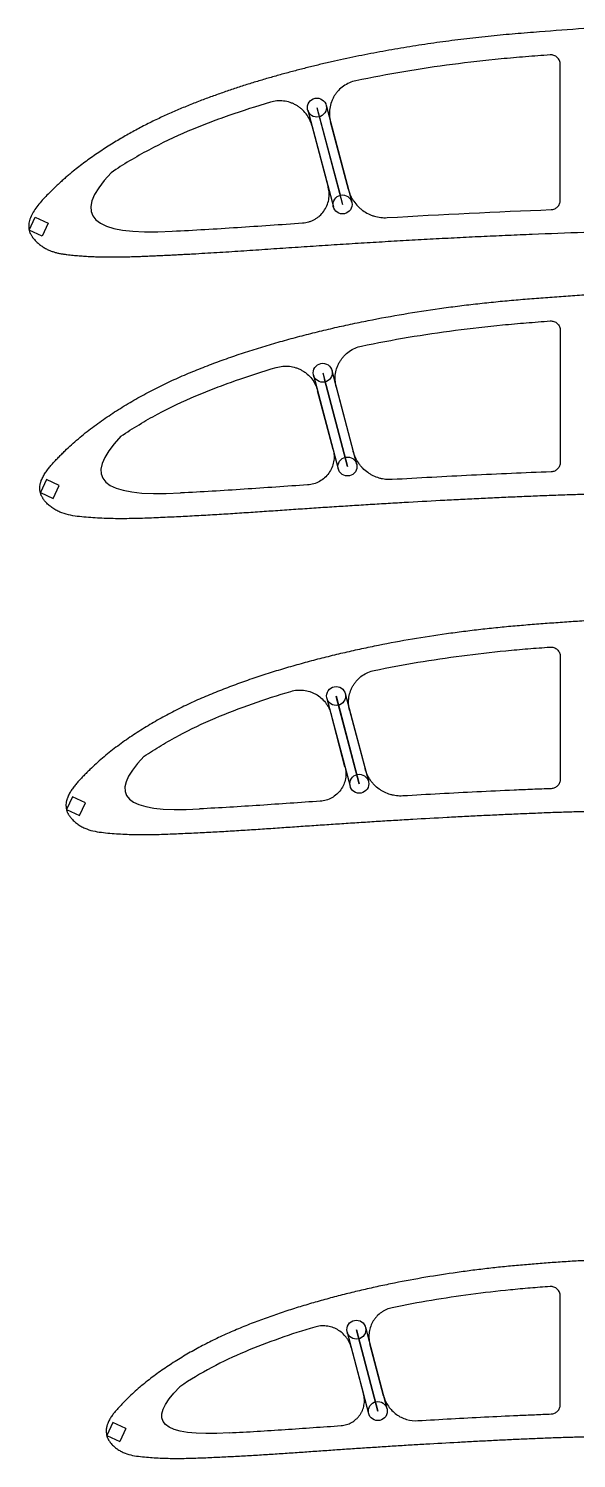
# Model space of a CAD drawing. Header units: millimetres. Extents: x -11497 to 404, y -3854 to 414.
# Drawn here: x -8719.3 to -8603.7, y -2646.9 to -2345.2 of the extents above; entities that cross this region are included whole.
import ezdxf

# ---------------------------------------------------------------- set-up
doc = ezdxf.new("R2010")
doc.units = ezdxf.units.MM
doc.linetypes.add('CENTER2', pattern=[28.575, 19.05, -3.175, 3.175, -3.175])
doc.layers.add('11', color=80, linetype='Continuous')
doc.layers.add('7', color=1, linetype='Continuous')

# ---------------------------------------------------------------- blocks, each defined once
blk = doc.blocks.new('*U49')
at = {"layer": '7', "color": 0, "linetype": 'CENTER2', "transparency": 16777216}
blk.add_line((-2.7, 10.21), (2.7, -10.21), dxfattribs=at)
blk = doc.blocks.new('*U51')
at = {"layer": '7', "color": 0, "linetype": 'CENTER2', "transparency": 16777216}
blk.add_line((2.61, -9.89), (-2.61, 9.89), dxfattribs=at)
blk = doc.blocks.new('*U53')
at = {"layer": '7', "color": 0, "linetype": 'CENTER2', "transparency": 16777216}
blk.add_line((2.45, -9.26), (-2.45, 9.26), dxfattribs=at)
blk = doc.blocks.new('*U55')
at = {"layer": '7', "color": 0, "linetype": 'CENTER2', "transparency": 16777216}
blk.add_line((2.26, -8.58), (-2.26, 8.58), dxfattribs=at)

msp = doc.modelspace()

# ---------------------------------------------------------------- linework, layer by layer
at = {"color": 7, "linetype": 'Continuous', "lineweight": 25}
for p, q in [((-8607.1145, -2381.395), (-8607.1145, -2352.7293)), ((-8651.8238, -2379.1346), (-8655.6006, -2364.8422)), ((-8659.5258, -2365.6449), (-8656.0823, -2378.6761)), ((-8701.8917, -2375.5879), (-8701.8913, -2375.5883)), ((-8719.1512, -2387.6961), (-8717.8834, -2384.9771)), ((-8717.8834, -2384.9771), (-8715.1645, -2386.245)), ((-8715.1645, -2386.245), (-8716.4323, -2388.9639)), ((-8716.4323, -2388.9639), (-8719.1512, -2387.6961)), ((-8607.1145, -2408.879), (-8607.1145, -2436.7178)), ((-8655.0377, -2433.9798), (-8658.3085, -2421.5997)), ((-8654.3831, -2420.798), (-8650.7809, -2434.4323)), ((-8699.8124, -2431.2032), (-8699.8121, -2431.2035)), ((-8715.5398, -2440.3324), (-8716.8077, -2443.0513)), ((-8712.8209, -2441.6003), (-8715.5398, -2440.3324)), ((-8716.8077, -2443.0513), (-8714.0888, -2444.3192)), ((-8714.0888, -2444.3192), (-8712.8209, -2441.6003)), ((-8687.2624, -2443.1767), (-8687.2629, -2443.1767)), ((-8607.1145, -2477.6853), (-8607.1145, -2503.5777)), ((-8651.556, -2489.0012), (-8648.2914, -2501.3644)), ((-8652.5401, -2500.9413), (-8655.4811, -2489.8042)), ((-8694.9181, -2498.7521), (-8694.9178, -2498.7524)), ((-8710.0234, -2507.2694), (-8711.2912, -2509.9883)), ((-8707.3044, -2508.5372), (-8710.0234, -2507.2694)), ((-8711.2912, -2509.9883), (-8708.5723, -2511.2561)), ((-8708.5723, -2511.2561), (-8707.3044, -2508.5372)), ((-8683.2166, -2509.8462), (-8683.2184, -2509.8463)), ((-8607.1145, -2635.5334), (-8607.1145, -2612.6367)), ((-8651.2085, -2623.534), (-8648.6179, -2633.3532)), ((-8644.3895, -2633.7008), (-8647.2858, -2622.7224)), ((-8687.3865, -2631.7696), (-8687.3867, -2631.7694)), ((-8701.5345, -2639.3449), (-8702.8024, -2642.0639)), ((-8698.8156, -2640.6128), (-8701.5345, -2639.3449)), ((-8702.8024, -2642.0639), (-8700.0834, -2643.3317)), ((-8698.8156, -2640.6128), (-8700.0834, -2643.3317)), ((-8676.9947, -2641.5106), (-8676.9915, -2641.5104))]:
    msp.add_line(p, q, dxfattribs=at)
for points, knots in [([(-8602.1145, -2345.1847), (-8605.2473, -2345.4039), (-8610.0806, -2345.7887), (-8616.6194, -2346.2775), (-8621.7209, -2346.7615), (-8626.8139, -2347.3188), (-8631.8959, -2347.9641), (-8636.9656, -2348.696), (-8642.0213, -2349.5191), (-8646.2386, -2350.2908), (-8649.6254, -2350.9587), (-8652.1865, -2351.4941), (-8654.7419, -2352.0529), (-8657.2908, -2352.6404), (-8659.8336, -2353.2543), (-8662.3704, -2353.8957), (-8664.9228, -2354.5715), (-8667.4903, -2355.2811), (-8670.0709, -2356.0291), (-8672.6415, -2356.8094), (-8675.2003, -2357.6277), (-8677.748, -2358.4811), (-8680.2827, -2359.3752), (-8682.3982, -2360.1627), (-8684.1023, -2360.82), (-8685.3985, -2361.3361), (-8686.6901, -2361.8634), (-8687.9746, -2362.4062), (-8689.2529, -2362.9609), (-8690.5232, -2363.5319), (-8691.8057, -2364.1288), (-8693.1011, -2364.7505), (-8694.4063, -2365.4029), (-8695.7042, -2366.0713), (-8696.9916, -2366.762), (-8698.2721, -2367.4719), (-8699.5444, -2368.2038), (-8700.8444, -2368.9774), (-8702.1694, -2369.7944), (-8703.5149, -2370.657), (-8704.8432, -2371.5414), (-8706.1484, -2372.4478), (-8707.4272, -2373.3715), (-8708.6728, -2374.3142), (-8709.7306, -2375.1501), (-8710.6088, -2375.8758), (-8711.3252, -2376.4827), (-8712.0339, -2377.1081), (-8712.7447, -2377.7511), (-8713.4602, -2378.4215), (-8714.1864, -2379.1225), (-8715.0087, -2379.9404), (-8715.9247, -2380.8749), (-8716.8877, -2381.9418), (-8717.7714, -2383.049), (-8718.5122, -2384.1885), (-8719.0519, -2385.3494), (-8719.3323, -2386.535), (-8719.249, -2387.5712), (-8719.0344, -2388.2402), (-8718.7765, -2388.6764), (-8718.5383, -2389.1515), (-8718.063, -2389.7338), (-8717.479, -2390.3348), (-8716.8172, -2390.8783), (-8716.1081, -2391.3619), (-8715.3935, -2391.7587), (-8714.6897, -2392.0711), (-8714.0081, -2392.3132), (-8713.3205, -2392.5045), (-8712.6286, -2392.6554), (-8711.9325, -2392.7721), (-8711.2336, -2392.8668), (-8710.3491, -2392.9657), (-8709.2788, -2393.0682), (-8708.0219, -2393.1689), (-8706.7613, -2393.2467), (-8705.4984, -2393.3042), (-8704.234, -2393.3463), (-8702.9685, -2393.3686), (-8701.7022, -2393.3779), (-8700.4358, -2393.3691), (-8699.1698, -2393.3496), (-8697.9049, -2393.3185), (-8696.6406, -2393.2786), (-8695.3764, -2393.2314), (-8694.1123, -2393.1798), (-8692.8475, -2393.1235), (-8691.5823, -2393.0657), (-8690.3162, -2393.0078), (-8689.0505, -2392.9454), (-8687.7846, -2392.883), (-8686.519, -2392.8188), (-8685.2531, -2392.7507), (-8683.564, -2392.658), (-8681.4523, -2392.5364), (-8678.9184, -2392.3802), (-8676.3854, -2392.2196), (-8673.8527, -2392.0512), (-8671.3205, -2391.8811), (-8668.7878, -2391.7087), (-8666.2549, -2391.5345), (-8663.7215, -2391.3641), (-8661.1884, -2391.1929), (-8658.6554, -2391.0266), (-8656.1227, -2390.8595), (-8653.5897, -2390.6964), (-8651.0561, -2390.5362), (-8647.6794, -2390.3268), (-8643.4596, -2390.0726), (-8638.3969, -2389.7818), (-8633.3343, -2389.5067), (-8628.2714, -2389.2442), (-8623.2072, -2388.9994), (-8618.1414, -2388.7681), (-8611.1109, -2388.4732), (-8605.7683, -2388.2722), (-8602.1145, -2388.1532)], [0, 0, 0, 0, 0.037810127, 0.058378142, 0.078944165, 0.099502757, 0.120062306, 0.140618196, 0.161171844, 0.181730392, 0.192232993, 0.202733734, 0.213231801, 0.223726436, 0.234226583, 0.244725708, 0.255230035, 0.266014973, 0.276796177, 0.287577874, 0.298358395, 0.309139928, 0.31992681, 0.330717371, 0.336315928, 0.341916893, 0.34751551, 0.353112043, 0.35870546, 0.364292741, 0.369880161, 0.375736121, 0.381592742, 0.387447349, 0.393312559, 0.399182199, 0.405074118, 0.410984135, 0.41739554, 0.423814744, 0.430225953, 0.436607106, 0.442946104, 0.449218507, 0.455412895, 0.459176702, 0.462934888, 0.466716263, 0.470556156, 0.474475231, 0.47851987, 0.482707985, 0.488439354, 0.49427259, 0.500005689, 0.505479778, 0.510596009, 0.515360546, 0.519964911, 0.522941483, 0.523713317, 0.526061566, 0.529321954, 0.532702959, 0.536149006, 0.539609724, 0.543025292, 0.545975002, 0.548870241, 0.551727175, 0.554561889, 0.557391908, 0.560223219, 0.563052882, 0.568106577, 0.573167981, 0.578234398, 0.583311455, 0.588388324, 0.593465992, 0.598549122, 0.603634584, 0.60871431, 0.613792524, 0.618869059, 0.62394358, 0.629023617, 0.634100922, 0.639186879, 0.644273168, 0.649360468, 0.654444114, 0.659532454, 0.664617865, 0.669708001, 0.679898873, 0.690085219, 0.700273946, 0.710457126, 0.720645539, 0.730830795, 0.741020462, 0.751213282, 0.761401695, 0.771588867, 0.781775629, 0.79196117, 0.802149496, 0.812340623, 0.832694999, 0.853048018, 0.873395476, 0.893737901, 0.914086761, 0.934438591, 0.95479294, 0.998807953, 0.998807953, 0.998807953, 0.998807953]), ([(-8609.2675, -2350.7352), (-8610.9875, -2350.8672), (-8612.7078, -2350.9963), (-8616.147, -2351.2692), (-8617.8654, -2351.4178), (-8623.0151, -2351.9198), (-8626.4434, -2352.3043), (-8633.2875, -2353.2004), (-8636.7045, -2353.7081), (-8643.5069, -2354.8549), (-8646.8943, -2355.4941), (-8650.2673, -2356.2023)], [0, 0, 0, 0, 0.125, 0.125, 0.25, 0.25, 0.5, 0.5, 0.75, 0.75, 1, 1, 1, 1]), ([(-8607.1145, -2352.7293), (-8607.1145, -2352.5908), (-8607.1287, -2352.4547), (-8607.1845, -2352.1871), (-8607.2269, -2352.0541), (-8607.3368, -2351.8027), (-8607.404, -2351.6838), (-8607.563, -2351.4597), (-8607.6549, -2351.3551), (-8607.9555, -2351.0766), (-8608.1969, -2350.9313), (-8608.5843, -2350.796), (-8608.7201, -2350.7638), (-8608.9923, -2350.7283), (-8609.1294, -2350.7246), (-8609.2675, -2350.7352)], [0, 0, 0, 0, 0.125, 0.125, 0.25, 0.25, 0.375, 0.375, 0.5, 0.5, 0.75, 0.75, 0.875, 0.875, 1, 1, 1, 1]), ([(-8650.2673, -2356.2023), (-8650.7346, -2356.3004), (-8651.1848, -2356.4443), (-8652.0518, -2356.8207), (-8652.4715, -2357.0562), (-8653.2434, -2357.5989), (-8653.5997, -2357.9069), (-8654.0885, -2358.4254), (-8654.2436, -2358.6078), (-8654.5315, -2358.9832), (-8654.799, -2359.3713), (-8655.0262, -2359.7842), (-8655.2329, -2360.2098), (-8655.3264, -2360.4303), (-8655.5709, -2361.0995), (-8655.6867, -2361.556), (-8655.8259, -2362.4893), (-8655.8483, -2362.9701), (-8655.7959, -2363.9138), (-8655.7226, -2364.3806), (-8655.6006, -2364.8422)], [0, 0, 0, 0, 0.125, 0.125, 0.25, 0.25, 0.375, 0.375, 0.4375, 0.4375, 0.5, 0.5625, 0.5625, 0.625, 0.625, 0.75, 0.75, 0.875, 0.875, 1, 1, 1, 1]), ([(-8668.2773, -2360.7185), (-8671.2428, -2361.5921), (-8674.1787, -2362.5314), (-8678.5294, -2364.0586), (-8679.9705, -2364.5879), (-8682.8338, -2365.689), (-8684.2557, -2366.2609), (-8688.4858, -2368.0566), (-8691.2562, -2369.3643), (-8695.3166, -2371.5374), (-8696.6543, -2372.297), (-8699.298, -2373.8865), (-8700.6039, -2374.7168), (-8701.8913, -2375.5883)], [0, 0, 0, 0, 0.25, 0.25, 0.375, 0.375, 0.5, 0.5, 0.75, 0.75, 0.875, 0.875, 1, 1, 1, 1]), ([(-8659.5258, -2365.6449), (-8659.6461, -2365.1898), (-8659.8099, -2364.7538), (-8660.2221, -2363.9185), (-8660.4736, -2363.5162), (-8661.0433, -2362.7806), (-8661.3623, -2362.4435), (-8661.8932, -2361.9847), (-8662.0795, -2361.8394), (-8662.4615, -2361.5712), (-8662.8548, -2361.3234), (-8663.2702, -2361.116), (-8663.6969, -2360.9289), (-8663.9169, -2360.8453), (-8664.5864, -2360.6287), (-8665.0405, -2360.5308), (-8665.9637, -2360.4254), (-8666.4375, -2360.4188), (-8667.3675, -2360.4994), (-8667.8259, -2360.5855), (-8668.2773, -2360.7185)], [0, 0, 0, 0, 0.125, 0.125, 0.25, 0.25, 0.375, 0.375, 0.4375, 0.4375, 0.5, 0.5625, 0.5625, 0.625, 0.625, 0.75, 0.75, 0.875, 0.875, 1, 1, 1, 1]), ([(-8661.4912, -2386.202), (-8661.0473, -2386.1724), (-8660.614, -2386.0946), (-8659.9798, -2385.9075), (-8659.7699, -2385.8329), (-8659.3614, -2385.6614), (-8659.1634, -2385.565), (-8658.7799, -2385.3518), (-8658.5943, -2385.2349), (-8658.2354, -2384.9803), (-8658.0614, -2384.842), (-8657.5645, -2384.3996), (-8657.2709, -2384.0732), (-8656.7573, -2383.3594), (-8656.5369, -2382.9684), (-8656.1923, -2382.1606), (-8656.0646, -2381.7394), (-8655.9026, -2380.8651), (-8655.8711, -2380.427), (-8655.9034, -2379.549), (-8655.9686, -2379.1062), (-8656.0823, -2378.6761)], [0, 0, 0, 0, 0.125, 0.125, 0.1875, 0.1875, 0.25, 0.25, 0.3125, 0.3125, 0.375, 0.375, 0.5, 0.5, 0.625, 0.625, 0.75, 0.75, 0.875, 0.875, 1, 1, 1, 1]), ([(-8651.8238, -2379.1346), (-8651.706, -2379.5803), (-8651.5516, -2380.01), (-8651.2667, -2380.6314), (-8651.1628, -2380.8347), (-8650.9369, -2381.2333), (-8650.8143, -2381.4294), (-8650.4252, -2381.9961), (-8650.1364, -2382.3476), (-8649.6602, -2382.8361), (-8649.4942, -2382.9925), (-8649.1476, -2383.292), (-8648.9662, -2383.4355), (-8648.4096, -2383.8383), (-8648.0196, -2384.0723), (-8647.4068, -2384.3725), (-8647.1979, -2384.4641), (-8646.7705, -2384.6299), (-8646.5515, -2384.7041), (-8645.8924, -2384.8964), (-8645.4466, -2384.9858), (-8644.5423, -2385.0886), (-8644.0812, -2385.1016), (-8643.621, -2385.0746)], [0, 0, 0, 0, 0.125, 0.125, 0.1875, 0.1875, 0.25, 0.25, 0.375, 0.375, 0.4375, 0.4375, 0.5, 0.5, 0.625, 0.625, 0.6875, 0.6875, 0.75, 0.75, 0.875, 0.875, 1, 1, 1, 1]), ([(-8609.0387, -2383.3941), (-8608.9099, -2383.3892), (-8608.7837, -2383.3721), (-8608.5361, -2383.3143), (-8608.4137, -2383.2731), (-8608.18, -2383.1684), (-8608.0696, -2383.1056), (-8607.8611, -2382.9592), (-8607.7625, -2382.8747), (-8607.5857, -2382.6911), (-8607.5066, -2382.5916), (-8607.3674, -2382.3771), (-8607.3077, -2382.2623), (-8607.1649, -2381.9087), (-8607.1145, -2381.6528), (-8607.1145, -2381.395)], [0, 0, 0, 0, 0.125, 0.125, 0.25, 0.25, 0.375, 0.375, 0.5, 0.5, 0.625, 0.625, 0.75, 0.75, 1, 1, 1, 1]), ([(-8688.9812, -2387.935), (-8686.6886, -2387.822), (-8684.3966, -2387.6986), (-8679.814, -2387.4279), (-8677.5232, -2387.2819), (-8670.6519, -2386.8279), (-8666.072, -2386.5069), (-8661.4912, -2386.202)], [0, 0, 0, 0, 0.25, 0.25, 0.5, 0.5, 1, 1, 1, 1]), ([(-8602.1145, -2443.4883), (-8603.2975, -2443.519), (-8605.1186, -2443.5797), (-8607.5774, -2443.6671), (-8609.4919, -2443.7383), (-8611.406, -2443.8127), (-8613.3195, -2443.8904), (-8615.2325, -2443.9703), (-8617.7825, -2444.0794), (-8620.9689, -2444.2222), (-8624.7906, -2444.4028), (-8628.6104, -2444.5925), (-8633.7012, -2444.8572), (-8638.7884, -2445.1381), (-8643.8723, -2445.4365), (-8647.6836, -2445.668), (-8651.4934, -2445.9062), (-8655.3017, -2446.1522), (-8659.1086, -2446.4037), (-8662.9144, -2446.6589), (-8666.719, -2446.9192), (-8670.5227, -2447.1797), (-8674.3261, -2447.4351), (-8678.1295, -2447.6791), (-8681.9333, -2447.9063), (-8685.1037, -2448.0768), (-8687.6402, -2448.2033), (-8689.5427, -2448.2939), (-8691.4453, -2448.3806), (-8693.348, -2448.4628), (-8695.251, -2448.5329), (-8697.1545, -2448.5852), (-8699.0585, -2448.6127), (-8700.9626, -2448.6083), (-8702.8662, -2448.5657), (-8704.7685, -2448.4846), (-8706.6682, -2448.3553), (-8708.5636, -2448.1783), (-8710.4532, -2447.9366), (-8711.9924, -2447.5295), (-8713.157, -2447.019), (-8713.8456, -2446.6238), (-8714.3703, -2446.2666), (-8714.8759, -2445.8828), (-8715.3488, -2445.4584), (-8715.7243, -2445.0489), (-8715.9305, -2444.808), (-8716.0768, -2444.6203), (-8716.2123, -2444.4247), (-8716.3332, -2444.2196), (-8716.4433, -2444.0087), (-8716.5606, -2443.8019), (-8716.6718, -2443.5917), (-8716.7545, -2443.3682), (-8716.8203, -2443.1399), (-8716.8701, -2442.907), (-8716.9073, -2442.6721), (-8716.9378, -2442.3562), (-8716.9411, -2441.9588), (-8716.8924, -2441.5644), (-8716.8285, -2441.2537), (-8716.7686, -2441.0234), (-8716.6984, -2440.7961), (-8716.5924, -2440.497), (-8716.4385, -2440.1313), (-8716.226, -2439.7054), (-8715.912, -2439.1537), (-8715.471, -2438.4937), (-8714.8911, -2437.7388), (-8714.2734, -2437.0141), (-8713.6305, -2436.3124), (-8712.9692, -2435.6278), (-8712.2968, -2434.954), (-8711.392, -2434.0643), (-8710.2347, -2432.9791), (-8708.8063, -2431.7205), (-8707.3361, -2430.5107), (-8705.8311, -2429.3448), (-8703.7831, -2427.8448), (-8701.1559, -2426.0642), (-8697.9148, -2424.064), (-8694.5967, -2422.1937), (-8691.2059, -2420.4579), (-8687.7525, -2418.8495), (-8684.2456, -2417.3604), (-8680.6976, -2415.9711), (-8677.1163, -2414.6684), (-8673.5047, -2413.4505), (-8669.8683, -2412.3065), (-8666.2089, -2411.2357), (-8662.531, -2410.2278), (-8658.8362, -2409.2798), (-8655.1258, -2408.3911), (-8651.4008, -2407.5607), (-8646.4164, -2406.5307), (-8640.1555, -2405.3813), (-8633.8602, -2404.4133), (-8628.8074, -2403.7379), (-8625.0101, -2403.2809), (-8621.2059, -2402.8734), (-8617.3962, -2402.5039), (-8613.5794, -2402.1979), (-8609.7598, -2401.9085), (-8605.9389, -2401.615), (-8603.3897, -2401.432), (-8602.1145, -2401.3473)], [0.472564206, 0.472564206, 0.472564206, 0.472564206, 0.480203193, 0.484328564, 0.488453936, 0.492579307, 0.496704679, 0.50083005, 0.504955422, 0.513206165, 0.521456908, 0.529707651, 0.537958394, 0.55445988, 0.562710623, 0.570961366, 0.579212108, 0.587462851, 0.595713594, 0.603964337, 0.61221508, 0.620465823, 0.628716566, 0.636967309, 0.645218052, 0.653468795, 0.657594167, 0.661719538, 0.66584491, 0.669970281, 0.674095653, 0.678221024, 0.682346396, 0.686471767, 0.690597139, 0.69472251, 0.698847882, 0.702973253, 0.707098625, 0.711223996, 0.713286682, 0.715349368, 0.71638071, 0.717412053, 0.719474739, 0.720506082, 0.721021753, 0.721537425, 0.722053096, 0.722568768, 0.723084439, 0.72360011, 0.724115782, 0.724631453, 0.725147125, 0.725662796, 0.726178468, 0.726694139, 0.727725482, 0.728756825, 0.729272496, 0.729788168, 0.730303839, 0.730819511, 0.731850853, 0.732882196, 0.733913539, 0.735976225, 0.738038911, 0.740101596, 0.742164282, 0.744226968, 0.746289654, 0.748352339, 0.752477711, 0.756603082, 0.760728454, 0.764853825, 0.768979197, 0.77722994, 0.785480683, 0.793731426, 0.801982169, 0.810232912, 0.818483655, 0.826734398, 0.834985141, 0.843235884, 0.851486627, 0.859737369, 0.867988112, 0.876238855, 0.884489598, 0.892740341, 0.900991084, 0.91749257, 0.933994056, 0.942244799, 0.950495542, 0.958746285, 0.966997028, 0.975247771, 0.983498514, 0.991749257, 1, 1, 1, 1]), ([(-8649.0622, -2412.1863), (-8642.495, -2410.8131), (-8635.8912, -2409.7139), (-8625.9392, -2408.4115), (-8622.6138, -2408.038), (-8617.6161, -2407.5495), (-8615.9478, -2407.4044), (-8612.6081, -2407.1381), (-8610.9373, -2407.0123), (-8609.2667, -2406.8848)], [0, 0, 0, 0, 0.5, 0.5, 0.75, 0.75, 0.875, 0.875, 1, 1, 1, 1]), ([(-8609.2667, -2406.8848), (-8609.1285, -2406.8742), (-8608.9918, -2406.8781), (-8608.7208, -2406.9133), (-8608.5851, -2406.9454), (-8608.3261, -2407.0358), (-8608.2024, -2407.0937), (-8607.9669, -2407.2352), (-8607.8556, -2407.3188), (-8607.5551, -2407.5972), (-8607.3918, -2407.8267), (-8607.2274, -2408.2025), (-8607.1848, -2408.3355), (-8607.1287, -2408.6041), (-8607.1145, -2408.7405), (-8607.1145, -2408.879)], [0, 0, 0, 0, 0.125, 0.125, 0.25, 0.25, 0.375, 0.375, 0.5, 0.5, 0.75, 0.75, 0.875, 0.875, 1, 1, 1, 1]), ([(-8654.3828, -2420.7992), (-8654.5044, -2420.3388), (-8654.5775, -2419.8732), (-8654.6295, -2418.9322), (-8654.6071, -2418.4527), (-8654.4681, -2417.522), (-8654.3525, -2417.0667), (-8654.1085, -2416.3993), (-8654.0151, -2416.1796), (-8653.8088, -2415.7552), (-8653.5821, -2415.3435), (-8653.3152, -2414.9565), (-8653.0278, -2414.5822), (-8652.873, -2414.4004), (-8652.3853, -2413.8837), (-8652.0299, -2413.5766), (-8651.2596, -2413.0359), (-8650.8409, -2412.8013), (-8649.9761, -2412.4266), (-8649.5271, -2412.2835), (-8649.061, -2412.186)], [0, 0, 0, 0, 0.125, 0.125, 0.25, 0.25, 0.375, 0.375, 0.4375, 0.4375, 0.5, 0.5625, 0.5625, 0.625, 0.625, 0.75, 0.75, 0.875, 0.875, 1, 1, 1, 1]), ([(-8699.8121, -2431.2035), (-8698.5545, -2430.3528), (-8697.2793, -2429.5423), (-8694.6983, -2427.9908), (-8693.3926, -2427.2496), (-8689.4303, -2425.129), (-8686.7282, -2423.8529), (-8682.6039, -2422.1007), (-8681.2178, -2421.5425), (-8678.4272, -2420.468), (-8677.0227, -2419.9515), (-8672.7835, -2418.461), (-8669.9236, -2417.544), (-8667.0356, -2416.691)], [0, 0, 0, 0, 0.125, 0.125, 0.25, 0.25, 0.5, 0.5, 0.625, 0.625, 0.75, 0.75, 1, 1, 1, 1]), ([(-8667.0368, -2416.6914), (-8666.5867, -2416.5584), (-8666.1301, -2416.4724), (-8665.2048, -2416.3914), (-8664.7317, -2416.3975), (-8663.8096, -2416.502), (-8663.3571, -2416.5994), (-8662.6913, -2416.8142), (-8662.471, -2416.8977), (-8662.0444, -2417.0844), (-8661.6295, -2417.2913), (-8661.2376, -2417.5379), (-8660.8573, -2417.8047), (-8660.6722, -2417.9488), (-8660.1408, -2418.4074), (-8659.8223, -2418.7439), (-8659.2547, -2419.4763), (-8659.0039, -2419.8768), (-8658.5916, -2420.7117), (-8658.4281, -2421.1471), (-8658.3082, -2421.6009)], [0, 0, 0, 0, 0.125, 0.125, 0.25, 0.25, 0.375, 0.375, 0.4375, 0.4375, 0.5, 0.5625, 0.5625, 0.625, 0.625, 0.75, 0.75, 0.875, 0.875, 1, 1, 1, 1]), ([(-8655.038, -2433.9786), (-8654.9247, -2434.4074), (-8654.8605, -2434.8413), (-8654.8356, -2435.4998), (-8654.8394, -2435.7217), (-8654.8715, -2436.1622), (-8654.8997, -2436.3799), (-8655.019, -2437.025), (-8655.1459, -2437.4472), (-8655.4928, -2438.2606), (-8655.7078, -2438.6416), (-8656.219, -2439.3535), (-8656.5184, -2439.6859), (-8657.1721, -2440.268), (-8657.5293, -2440.5225), (-8658.3038, -2440.9534), (-8658.7076, -2441.1225), (-8659.5472, -2441.3712), (-8659.9861, -2441.4505), (-8660.4286, -2441.4801)], [0, 0, 0, 0, 0.125, 0.125, 0.1875, 0.1875, 0.25, 0.25, 0.375, 0.375, 0.5, 0.5, 0.625, 0.625, 0.75, 0.75, 0.875, 0.875, 1, 1, 1, 1]), ([(-8642.6039, -2440.3526), (-8643.0627, -2440.3796), (-8643.5177, -2440.3669), (-8644.1948, -2440.2904), (-8644.4196, -2440.2552), (-8644.8674, -2440.1653), (-8645.0912, -2440.1102), (-8645.7492, -2439.9179), (-8646.1719, -2439.7537), (-8646.7827, -2439.4547), (-8646.9824, -2439.3462), (-8647.3739, -2439.1112), (-8647.5663, -2438.984), (-8648.121, -2438.5822), (-8648.464, -2438.2856), (-8648.939, -2437.7986), (-8649.0907, -2437.6293), (-8649.3806, -2437.2761), (-8649.5191, -2437.0917), (-8649.9063, -2436.5272), (-8650.1296, -2436.1327), (-8650.5081, -2435.3082), (-8650.6638, -2434.8756), (-8650.7812, -2434.4313)], [0, 0, 0, 0, 0.125, 0.125, 0.1875, 0.1875, 0.25, 0.25, 0.375, 0.375, 0.4375, 0.4375, 0.5, 0.5, 0.625, 0.625, 0.6875, 0.6875, 0.75, 0.75, 0.875, 0.875, 1, 1, 1, 1]), ([(-8607.1145, -2436.7178), (-8607.1145, -2436.8467), (-8607.1268, -2436.9735), (-8607.1752, -2437.2231), (-8607.2117, -2437.3471), (-8607.3074, -2437.5847), (-8607.3661, -2437.6975), (-8607.5044, -2437.9114), (-8607.5851, -2438.0132), (-8607.7619, -2438.1969), (-8607.8583, -2438.2798), (-8608.0675, -2438.4271), (-8608.18, -2438.4911), (-8608.5281, -2438.6472), (-8608.782, -2438.7073), (-8609.0396, -2438.7169)], [0, 0, 0, 0, 0.125, 0.125, 0.25, 0.25, 0.375, 0.375, 0.5, 0.5, 0.625, 0.625, 0.75, 0.75, 1, 1, 1, 1]), ([(-8609.0396, -2438.7169), (-8611.8383, -2438.8217), (-8614.6364, -2438.9374), (-8620.232, -2439.1809), (-8623.0295, -2439.3107), (-8631.4207, -2439.7215), (-8637.0135, -2440.0235), (-8642.605, -2440.3527)], [0, 0, 0, 0, 0.25, 0.25, 0.5, 0.5, 1, 1, 1, 1]), ([(-8660.4273, -2441.48), (-8664.8988, -2441.7788), (-8669.3693, -2442.0929), (-8676.0768, -2442.5373), (-8678.313, -2442.6802), (-8682.7866, -2442.9452), (-8685.0242, -2443.0659), (-8687.2624, -2443.1767)], [0, 0, 0, 0, 0.5, 0.5, 0.75, 0.75, 1, 1, 1, 1]), ([(-8602.1145, -2470.1847), (-8603.328, -2470.2543), (-8605.7543, -2470.4135), (-8609.3909, -2470.6855), (-8613.0259, -2470.962), (-8616.6584, -2471.2547), (-8620.2845, -2471.6067), (-8623.9055, -2471.9957), (-8627.5202, -2472.4312), (-8632.3303, -2473.0753), (-8638.3238, -2473.9984), (-8644.2851, -2475.0941), (-8649.0313, -2476.0761), (-8652.5784, -2476.8677), (-8656.1118, -2477.715), (-8659.6304, -2478.6188), (-8663.1331, -2479.5798), (-8666.6182, -2480.6007), (-8670.0816, -2481.6912), (-8673.5213, -2482.8527), (-8676.9324, -2484.0941), (-8680.3115, -2485.4191), (-8683.6517, -2486.8387), (-8686.941, -2488.372), (-8690.1703, -2490.0273), (-8693.3307, -2491.8101), (-8696.4171, -2493.7178), (-8698.9192, -2495.4153), (-8700.8693, -2496.8458), (-8702.3022, -2497.9577), (-8703.702, -2499.1112), (-8705.0617, -2500.3116), (-8706.1633, -2501.3465), (-8707.0247, -2502.1948), (-8707.6646, -2502.8374), (-8708.2939, -2503.4902), (-8708.9053, -2504.1598), (-8709.4921, -2504.8516), (-8710.0423, -2505.5725), (-8710.4601, -2506.2028), (-8710.7561, -2506.7301), (-8710.9564, -2507.1369), (-8711.1, -2507.4864), (-8711.1983, -2507.7721), (-8711.2633, -2507.9892), (-8711.3179, -2508.2091), (-8711.3747, -2508.5056), (-8711.4201, -2508.8814), (-8711.4164, -2509.2599), (-8711.3896, -2509.561), (-8711.3569, -2509.7851), (-8711.3128, -2510.0073), (-8711.2543, -2510.2256), (-8711.1805, -2510.4396), (-8711.0794, -2510.6417), (-8710.9714, -2510.8404), (-8710.8688, -2511.0424), (-8710.7557, -2511.2388), (-8710.6289, -2511.4265), (-8710.4917, -2511.6069), (-8710.2981, -2511.8385), (-8709.9439, -2512.2316), (-8709.4966, -2512.6393), (-8709.0172, -2513.0076), (-8708.5198, -2513.3514), (-8707.8657, -2513.731), (-8706.7596, -2514.2243), (-8705.2949, -2514.6189), (-8703.4951, -2514.8529), (-8701.6893, -2515.021), (-8699.8796, -2515.1448), (-8698.0673, -2515.2216), (-8696.2538, -2515.2624), (-8694.4398, -2515.2659), (-8692.626, -2515.2397), (-8690.8126, -2515.1889), (-8688.9998, -2515.1214), (-8687.1873, -2515.0424), (-8685.3749, -2514.9588), (-8683.5626, -2514.8715), (-8681.1464, -2514.7498), (-8678.1264, -2514.5861), (-8674.5032, -2514.3679), (-8670.8805, -2514.1335), (-8667.258, -2513.8884), (-8663.6352, -2513.6385), (-8660.0117, -2513.3889), (-8656.3873, -2513.1439), (-8652.7619, -2512.9025), (-8649.1354, -2512.6666), (-8645.5076, -2512.438), (-8641.8785, -2512.2158), (-8637.038, -2511.9292), (-8632.1946, -2511.6596), (-8627.3484, -2511.4052), (-8623.7122, -2511.2232), (-8620.0745, -2511.0496), (-8617.0418, -2510.9118), (-8614.6147, -2510.8075), (-8612.7941, -2510.7304), (-8610.9731, -2510.6548), (-8609.1515, -2510.5846), (-8607.3295, -2510.52), (-8604.9841, -2510.4421), (-8603.2456, -2510.3884), (-8602.1145, -2510.36)], [0, 0, 0, 0, 0.008250743, 0.016501486, 0.024752229, 0.033002972, 0.041253715, 0.049504458, 0.057755201, 0.066005944, 0.08250743, 0.099008916, 0.107259659, 0.115510402, 0.123761145, 0.132011888, 0.140262631, 0.148513373, 0.156764116, 0.165014859, 0.173265602, 0.181516345, 0.189767088, 0.198017831, 0.206268574, 0.214519317, 0.22277006, 0.231020803, 0.235146175, 0.239271546, 0.243396918, 0.247522289, 0.251647661, 0.253710346, 0.255773032, 0.257835718, 0.259898404, 0.261961089, 0.264023775, 0.266086461, 0.267117804, 0.268149147, 0.269180489, 0.269696161, 0.270211832, 0.270727504, 0.271243175, 0.272274518, 0.273305861, 0.273821532, 0.274337204, 0.274852875, 0.275368547, 0.275884218, 0.27639989, 0.276915561, 0.277431232, 0.277946904, 0.278462575, 0.278978247, 0.279493918, 0.280525261, 0.282587947, 0.28361929, 0.284650632, 0.286713318, 0.288776004, 0.292901375, 0.297026747, 0.301152118, 0.30527749, 0.309402861, 0.313528233, 0.317653604, 0.321778976, 0.325904347, 0.330029719, 0.33415509, 0.338280462, 0.342405833, 0.346531205, 0.354781948, 0.363032691, 0.371283434, 0.379534177, 0.38778492, 0.396035663, 0.404286406, 0.412537149, 0.420787892, 0.429038634, 0.437289377, 0.44554012, 0.462041606, 0.470292349, 0.478543092, 0.486793835, 0.495044578, 0.49916995, 0.503295321, 0.507420693, 0.511546064, 0.515671436, 0.519796807, 0.527473097, 0.527473097, 0.527473097, 0.527473097]), ([(-8646.3788, -2480.6356), (-8640.2531, -2479.3636), (-8634.094, -2478.3415), (-8624.8129, -2477.1253), (-8621.7117, -2476.7755), (-8617.0512, -2476.3164), (-8615.4957, -2476.1787), (-8612.3814, -2475.9272), (-8610.8233, -2475.8087), (-8609.2651, -2475.691)], [0, 0, 0, 0, 0.5, 0.5, 0.75, 0.75, 0.875, 0.875, 1, 1, 1, 1]), ([(-8609.2651, -2475.691), (-8609.127, -2475.6806), (-8608.9903, -2475.6845), (-8608.7195, -2475.7199), (-8608.5839, -2475.7521), (-8608.325, -2475.8426), (-8608.2015, -2475.9006), (-8607.9661, -2476.0421), (-8607.855, -2476.1257), (-8607.5547, -2476.4041), (-8607.3916, -2476.6335), (-8607.2273, -2477.0092), (-8607.1848, -2477.142), (-8607.1287, -2477.4105), (-8607.1145, -2477.5469), (-8607.1145, -2477.6853)], [0, 0, 0, 0, 0.125, 0.125, 0.25, 0.25, 0.375, 0.375, 0.5, 0.5, 0.75, 0.75, 0.875, 0.875, 1, 1, 1, 1]), ([(-8651.556, -2489.0013), (-8651.6742, -2488.5538), (-8651.7451, -2488.1015), (-8651.7954, -2487.1878), (-8651.7736, -2486.7218), (-8651.6382, -2485.8166), (-8651.5256, -2485.3744), (-8651.2884, -2484.7266), (-8651.1975, -2484.5128), (-8650.9966, -2484.1001), (-8650.7759, -2483.6999), (-8650.5163, -2483.3242), (-8650.2371, -2482.9609), (-8650.0868, -2482.7845), (-8649.6118, -2482.282), (-8649.266, -2481.9839), (-8648.5173, -2481.4593), (-8648.1102, -2481.2318), (-8647.2686, -2480.8682), (-8646.8319, -2480.7296), (-8646.3787, -2480.6355)], [0, 0, 0, 0, 0.125, 0.125, 0.25, 0.25, 0.375, 0.375, 0.4375, 0.4375, 0.5, 0.5625, 0.5625, 0.625, 0.625, 0.75, 0.75, 0.875, 0.875, 1, 1, 1, 1]), ([(-8694.9178, -2498.7524), (-8693.7297, -2497.9499), (-8692.5251, -2497.1851), (-8690.0871, -2495.7206), (-8688.8537, -2495.0211), (-8685.1112, -2493.0188), (-8682.5593, -2491.8133), (-8677.3664, -2489.605), (-8674.7287, -2488.5943), (-8669.3916, -2486.7138), (-8666.6914, -2485.8455), (-8663.9646, -2485.0374)], [0, 0, 0, 0, 0.125, 0.125, 0.25, 0.25, 0.5, 0.5, 0.75, 0.75, 1, 1, 1, 1]), ([(-8663.9647, -2485.0374), (-8663.5273, -2484.9078), (-8663.0839, -2484.8239), (-8662.1855, -2484.7444), (-8661.7258, -2484.7498), (-8660.829, -2484.8508), (-8660.3892, -2484.9452), (-8659.7427, -2485.1532), (-8659.5285, -2485.2342), (-8659.1133, -2485.4155), (-8658.9115, -2485.516), (-8658.3232, -2485.8464), (-8657.9524, -2486.1057), (-8657.2626, -2486.7005), (-8656.9528, -2487.0276), (-8656.5392, -2487.5611), (-8656.4098, -2487.7462), (-8656.1688, -2488.1312), (-8656.0574, -2488.3308), (-8655.7565, -2488.9398), (-8655.5976, -2489.3632), (-8655.4811, -2489.8042)], [0, 0, 0, 0, 0.125, 0.125, 0.25, 0.25, 0.375, 0.375, 0.4375, 0.4375, 0.5, 0.5, 0.625, 0.625, 0.75, 0.75, 0.8125, 0.8125, 0.875, 0.875, 1, 1, 1, 1]), ([(-8652.5402, -2500.9412), (-8652.4302, -2501.3575), (-8652.368, -2501.7786), (-8652.3357, -2502.6301), (-8652.3673, -2503.0631), (-8652.5219, -2503.8986), (-8652.6446, -2504.3071), (-8652.9817, -2505.0981), (-8653.1906, -2505.4682), (-8653.6866, -2506.159), (-8653.9772, -2506.4819), (-8654.6121, -2507.0475), (-8654.9582, -2507.2942), (-8655.7098, -2507.7127), (-8656.1027, -2507.8774), (-8656.9174, -2508.1191), (-8657.3431, -2508.1962), (-8657.7727, -2508.2252)], [0, 0, 0, 0, 0.125, 0.125, 0.25, 0.25, 0.375, 0.375, 0.5, 0.5, 0.625, 0.625, 0.75, 0.75, 0.875, 0.875, 1, 1, 1, 1]), ([(-8640.3478, -2507.1156), (-8640.7936, -2507.1419), (-8641.2355, -2507.1297), (-8641.8928, -2507.0556), (-8642.111, -2507.0215), (-8642.5455, -2506.9344), (-8642.7629, -2506.881), (-8643.4029, -2506.6941), (-8643.8139, -2506.5345), (-8644.4072, -2506.2442), (-8644.6011, -2506.1389), (-8644.981, -2505.9108), (-8645.1679, -2505.7874), (-8645.7076, -2505.3966), (-8646.0409, -2505.1083), (-8646.5022, -2504.6354), (-8646.6495, -2504.4709), (-8646.9308, -2504.1282), (-8647.0654, -2503.9491), (-8647.442, -2503.4), (-8647.659, -2503.0165), (-8648.0264, -2502.2157), (-8648.1774, -2501.7961), (-8648.2914, -2501.3644)], [0, 0, 0, 0, 0.125, 0.125, 0.1875, 0.1875, 0.25, 0.25, 0.375, 0.375, 0.4375, 0.4375, 0.5, 0.5, 0.625, 0.625, 0.6875, 0.6875, 0.75, 0.75, 0.875, 0.875, 1, 1, 1, 1]), ([(-8607.1145, -2503.5777), (-8607.1145, -2503.7067), (-8607.1268, -2503.8336), (-8607.1752, -2504.0833), (-8607.2118, -2504.2074), (-8607.3077, -2504.445), (-8607.3664, -2504.5579), (-8607.5049, -2504.7719), (-8607.5857, -2504.8738), (-8607.7626, -2505.0575), (-8607.8592, -2505.1403), (-8608.0686, -2505.2876), (-8608.1812, -2505.3516), (-8608.5296, -2505.5076), (-8608.7837, -2505.5674), (-8609.0415, -2505.5769)], [0, 0, 0, 0, 0.125, 0.125, 0.25, 0.25, 0.375, 0.375, 0.5, 0.5, 0.625, 0.625, 0.75, 0.75, 1, 1, 1, 1]), ([(-8609.0415, -2505.5769), (-8610.3468, -2505.6245), (-8611.6518, -2505.6771), (-8614.2616, -2505.7865), (-8615.5664, -2505.8419), (-8619.4807, -2506.0141), (-8622.0898, -2506.137), (-8629.9163, -2506.5234), (-8635.1327, -2506.807), (-8640.3479, -2507.1156)], [0, 0, 0, 0, 0.125, 0.125, 0.25, 0.25, 0.5, 0.5, 1, 1, 1, 1]), ([(-8657.7727, -2508.2252), (-8662.0123, -2508.5109), (-8666.2511, -2508.8107), (-8672.6109, -2509.2351), (-8674.7311, -2509.3716), (-8678.9729, -2509.6248), (-8681.0944, -2509.7401), (-8683.2166, -2509.8462)], [0, 0, 0, 0, 0.5, 0.5, 0.75, 0.75, 1, 1, 1, 1]), ([(-8602.1145, -2605.1847), (-8603.2331, -2605.2311), (-8605.4703, -2605.3536), (-8608.8232, -2605.5926), (-8612.1741, -2605.8492), (-8615.523, -2606.1216), (-8618.8666, -2606.4466), (-8622.2058, -2606.807), (-8625.5395, -2607.2096), (-8629.9762, -2607.8054), (-8635.5051, -2608.6594), (-8641.0054, -2609.6724), (-8645.3851, -2610.5805), (-8648.6585, -2611.3126), (-8651.9194, -2612.0961), (-8655.1669, -2612.932), (-8658.4, -2613.8206), (-8661.6169, -2614.765), (-8664.8141, -2615.773), (-8667.9891, -2616.8476), (-8671.1385, -2617.9949), (-8674.2576, -2619.2209), (-8677.3414, -2620.5336), (-8680.3781, -2621.9512), (-8683.359, -2623.4826), (-8686.2767, -2625.1309), (-8689.1251, -2626.896), (-8691.4346, -2628.4659), (-8693.2339, -2629.7893), (-8694.5559, -2630.8181), (-8695.8474, -2631.8851), (-8697.1014, -2632.9959), (-8698.1174, -2633.9533), (-8698.9119, -2634.7378), (-8699.5017, -2635.3325), (-8700.082, -2635.9364), (-8700.6447, -2636.5567), (-8701.184, -2637.1978), (-8701.6885, -2637.8664), (-8702.0706, -2638.451), (-8702.3389, -2638.9407), (-8702.5204, -2639.318), (-8702.6481, -2639.6427), (-8702.7346, -2639.9079), (-8702.7916, -2640.1091), (-8702.8381, -2640.3131), (-8702.884, -2640.5877), (-8702.9243, -2640.935), (-8702.92, -2641.2845), (-8702.899, -2641.5628), (-8702.8732, -2641.7701), (-8702.8378, -2641.976), (-8702.7905, -2642.1788), (-8702.7304, -2642.3783), (-8702.6448, -2642.5679), (-8702.551, -2642.754), (-8702.46, -2642.9422), (-8702.359, -2643.1254), (-8702.2456, -2643.301), (-8702.1225, -2643.47), (-8701.9481, -2643.6873), (-8701.6268, -2644.0551), (-8701.2189, -2644.4372), (-8700.7797, -2644.7818), (-8700.3245, -2645.1049), (-8699.7233, -2645.4604), (-8698.7071, -2645.9271), (-8697.3572, -2646.3025), (-8695.6957, -2646.5248), (-8694.0277, -2646.6792), (-8692.3564, -2646.7946), (-8690.6826, -2646.8647), (-8689.0078, -2646.9026), (-8687.3325, -2646.905), (-8685.6574, -2646.8807), (-8683.9828, -2646.8323), (-8682.3087, -2646.7687), (-8680.635, -2646.6945), (-8678.9614, -2646.6157), (-8677.2879, -2646.5336), (-8675.0568, -2646.4193), (-8672.2683, -2646.266), (-8668.923, -2646.0616), (-8665.5784, -2645.8421), (-8662.2341, -2645.6128), (-8658.8898, -2645.3793), (-8655.5451, -2645.146), (-8652.1997, -2644.9166), (-8648.8536, -2644.691), (-8645.5068, -2644.4705), (-8642.1591, -2644.2566), (-8638.8105, -2644.0489), (-8634.3444, -2643.7805), (-8629.8764, -2643.5281), (-8625.4064, -2643.2897), (-8622.0528, -2643.1194), (-8618.6982, -2642.9565), (-8615.9018, -2642.8266), (-8613.6641, -2642.7297), (-8611.9856, -2642.6567), (-8610.3069, -2642.5844), (-8608.6277, -2642.5208), (-8606.948, -2642.4663), (-8604.7772, -2642.403), (-8603.1659, -2642.3601), (-8602.1145, -2642.3354)], [0, 0, 0, 0, 0.008250743, 0.016501486, 0.024752229, 0.033002972, 0.041253715, 0.049504458, 0.057755201, 0.066005944, 0.08250743, 0.099008916, 0.107259659, 0.115510402, 0.123761145, 0.132011888, 0.140262631, 0.148513373, 0.156764116, 0.165014859, 0.173265602, 0.181516345, 0.189767088, 0.198017831, 0.206268574, 0.214519317, 0.22277006, 0.231020803, 0.235146175, 0.239271546, 0.243396918, 0.247522289, 0.251647661, 0.253710346, 0.255773032, 0.257835718, 0.259898404, 0.261961089, 0.264023775, 0.266086461, 0.267117804, 0.268149147, 0.269180489, 0.269696161, 0.270211832, 0.270727504, 0.271243175, 0.272274518, 0.273305861, 0.273821532, 0.274337204, 0.274852875, 0.275368547, 0.275884218, 0.27639989, 0.276915561, 0.277431232, 0.277946904, 0.278462575, 0.278978247, 0.279493918, 0.280525261, 0.282587947, 0.28361929, 0.284650632, 0.286713318, 0.288776004, 0.292901375, 0.297026747, 0.301152118, 0.30527749, 0.309402861, 0.313528233, 0.317653604, 0.321778976, 0.325904347, 0.330029719, 0.33415509, 0.338280462, 0.342405833, 0.346531205, 0.354781948, 0.363032691, 0.371283434, 0.379534177, 0.38778492, 0.396035663, 0.404286406, 0.412537149, 0.420787892, 0.429038634, 0.437289377, 0.44554012, 0.462041606, 0.470292349, 0.478543092, 0.486793835, 0.495044578, 0.49916995, 0.503295321, 0.507420693, 0.511546064, 0.515671436, 0.519796807, 0.527538551, 0.527538551, 0.527538551, 0.527538551]), ([(-8609.2645, -2610.6423), (-8610.6628, -2610.7475), (-8612.0608, -2610.8559), (-8614.8547, -2611.0872), (-8616.2501, -2611.2147), (-8620.4313, -2611.6334), (-8623.2137, -2611.951), (-8631.5411, -2613.0503), (-8637.0679, -2613.9684), (-8642.5654, -2615.1044)], [0, 0, 0, 0, 0.125, 0.125, 0.25, 0.25, 0.5, 0.5, 1, 1, 1, 1]), ([(-8607.1145, -2612.6367), (-8607.1145, -2612.4983), (-8607.1287, -2612.3623), (-8607.1844, -2612.0949), (-8607.2267, -2611.9621), (-8607.3364, -2611.7109), (-8607.4034, -2611.5921), (-8607.5622, -2611.3681), (-8607.6539, -2611.2636), (-8607.9541, -2610.985), (-8608.195, -2610.8397), (-8608.5819, -2610.7041), (-8608.7175, -2610.6717), (-8608.9895, -2610.6359), (-8609.1264, -2610.6319), (-8609.2645, -2610.6423)], [0, 0, 0, 0, 0.125, 0.125, 0.25, 0.25, 0.375, 0.375, 0.5, 0.5, 0.75, 0.75, 0.875, 0.875, 1, 1, 1, 1]), ([(-8642.5654, -2615.1044), (-8642.9784, -2615.1897), (-8643.3753, -2615.3154), (-8643.9479, -2615.5619), (-8644.1349, -2615.6537), (-8644.501, -2615.8574), (-8644.6805, -2615.9697), (-8645.1948, -2616.3289), (-8645.5098, -2616.6002), (-8645.9406, -2617.0547), (-8646.078, -2617.2151), (-8646.3344, -2617.5478), (-8646.4532, -2617.7194), (-8646.7822, -2618.2498), (-8646.9652, -2618.6238), (-8647.256, -2619.4144), (-8647.3592, -2619.8193), (-8647.4521, -2620.4361), (-8647.4727, -2620.6436), (-8647.4928, -2621.0623), (-8647.4922, -2621.2739), (-8647.4581, -2621.9015), (-8647.3934, -2622.3147), (-8647.2858, -2622.7224)], [0, 0, 0, 0, 0.125, 0.125, 0.1875, 0.1875, 0.25, 0.25, 0.375, 0.375, 0.4375, 0.4375, 0.5, 0.5, 0.625, 0.625, 0.75, 0.75, 0.8125, 0.8125, 0.875, 0.875, 1, 1, 1, 1]), ([(-8658.9337, -2619.1915), (-8661.4396, -2619.9335), (-8663.9212, -2620.7308), (-8668.8268, -2622.4562), (-8671.251, -2623.3838), (-8676.0246, -2625.4087), (-8678.3708, -2626.5134), (-8682.9584, -2628.9605), (-8685.2018, -2630.2985), (-8687.3865, -2631.7696)], [0, 0, 0, 0, 0.25, 0.25, 0.5, 0.5, 0.75, 0.75, 1, 1, 1, 1]), ([(-8651.2085, -2623.534), (-8651.3145, -2623.1322), (-8651.4589, -2622.7481), (-8651.7304, -2622.1972), (-8651.8301, -2622.0178), (-8652.0485, -2621.6678), (-8652.1677, -2621.4965), (-8652.5461, -2621.0072), (-8652.8279, -2620.7099), (-8653.4499, -2620.1721), (-8653.7926, -2619.9314), (-8654.5077, -2619.5292), (-8654.8832, -2619.3644), (-8655.6712, -2619.1095), (-8656.0758, -2619.0226), (-8656.6864, -2618.9534), (-8656.8912, -2618.9404), (-8657.3032, -2618.935), (-8657.5115, -2618.9427), (-8658.1299, -2618.9968), (-8658.5352, -2619.0736), (-8658.9337, -2619.1915)], [0, 0, 0, 0, 0.125, 0.125, 0.1875, 0.1875, 0.25, 0.25, 0.375, 0.375, 0.5, 0.5, 0.625, 0.625, 0.75, 0.75, 0.8125, 0.8125, 0.875, 0.875, 1, 1, 1, 1]), ([(-8653.3791, -2639.9848), (-8652.9879, -2639.9581), (-8652.6073, -2639.889), (-8651.8659, -2639.6696), (-8651.5013, -2639.5165), (-8650.8241, -2639.1394), (-8650.5087, -2638.9156), (-8650.0712, -2638.5261), (-8649.9322, -2638.3877), (-8649.6727, -2638.0995), (-8649.5515, -2637.9489), (-8649.3258, -2637.635), (-8649.2214, -2637.4717), (-8649.0298, -2637.1319), (-8648.9429, -2636.9557), (-8648.7146, -2636.4202), (-8648.6028, -2636.0502), (-8648.4962, -2635.4754), (-8648.4711, -2635.2803), (-8648.4428, -2634.893), (-8648.4394, -2634.6996), (-8648.4609, -2634.1203), (-8648.5179, -2633.7323), (-8648.6179, -2633.3532)], [0, 0, 0, 0, 0.125, 0.125, 0.25, 0.25, 0.375, 0.375, 0.4375, 0.4375, 0.5, 0.5, 0.5625, 0.5625, 0.625, 0.625, 0.75, 0.75, 0.8125, 0.8125, 0.875, 0.875, 1, 1, 1, 1]), ([(-8644.3895, -2633.7007), (-8644.1817, -2634.4883), (-8643.8476, -2635.2176), (-8642.9271, -2636.5601), (-8642.3654, -2637.1362), (-8641.3759, -2637.8521), (-8641.0303, -2638.0589), (-8640.309, -2638.4116), (-8639.9322, -2638.5577), (-8638.7607, -2638.8984), (-8637.9637, -2638.9879), (-8637.1507, -2638.9393)], [0, 0, 0, 0, 0.25, 0.25, 0.5, 0.5, 0.625, 0.625, 0.75, 0.75, 1, 1, 1, 1]), ([(-8609.0427, -2637.5326), (-8608.9137, -2637.528), (-8608.7873, -2637.5111), (-8608.5394, -2637.4537), (-8608.4167, -2637.4126), (-8608.1826, -2637.3081), (-8608.0719, -2637.2454), (-8607.863, -2637.0991), (-8607.7641, -2637.0146), (-8607.5869, -2636.831), (-8607.5076, -2636.7314), (-8607.368, -2636.5167), (-8607.3082, -2636.4017), (-8607.165, -2636.0478), (-8607.1145, -2635.7915), (-8607.1145, -2635.5334)], [0, 0, 0, 0, 0.125, 0.125, 0.25, 0.25, 0.375, 0.375, 0.5, 0.5, 0.625, 0.625, 0.75, 0.75, 1, 1, 1, 1]), ([(-8676.9915, -2641.5104), (-8675.0221, -2641.4102), (-8673.0532, -2641.3016), (-8669.1168, -2641.0631), (-8667.1491, -2640.9344), (-8661.2472, -2640.5349), (-8657.3135, -2640.2535), (-8653.3791, -2639.9848)], [0, 0, 0, 0, 0.25, 0.25, 0.5, 0.5, 1, 1, 1, 1]), ([(-8637.1507, -2638.9393), (-8632.4684, -2638.659), (-8627.7849, -2638.4007), (-8620.7579, -2638.0479), (-8618.4154, -2637.9347), (-8614.901, -2637.7766), (-8613.7294, -2637.7264), (-8611.3863, -2637.6249), (-8610.2147, -2637.5747), (-8609.0427, -2637.5326)], [0, 0, 0, 0, 0.5, 0.5, 0.75, 0.75, 0.875, 0.875, 1, 1, 1, 1])]:
    msp.add_open_spline(points, degree=3, knots=knots, dxfattribs=at)
for points in [[(-8701.8917, -2375.5879), (-8710.4945, -2384.7674), (-8706.191, -2388.8831), (-8688.9812, -2387.935)], [(-8643.621, -2385.0746), (-8632.0975, -2384.3972), (-8620.5703, -2383.8316), (-8609.0387, -2383.3941)], [(-8699.8124, -2431.2032), (-8708.2523, -2440.129), (-8704.0691, -2444.1202), (-8687.2629, -2443.1767)], [(-8694.9181, -2498.7521), (-8702.9743, -2507.0809), (-8699.0744, -2510.7789), (-8683.2184, -2509.8464)], [(-8676.9946, -2641.5106), (-8691.3885, -2642.4264), (-8694.8525, -2639.1794), (-8687.3867, -2631.7694)]]:
    msp.add_open_spline(points, degree=3, dxfattribs=at)
at = {"layer": '11'}
for p, q in [((-8660.391, -2362.3707), (-8654.9925, -2382.8001)), ((-8658.4574, -2361.8597), (-8653.0588, -2382.2892)), ((-8656.5238, -2361.3488), (-8651.1252, -2381.7782)), ((-8659.1735, -2418.3258), (-8653.9489, -2438.1008)), ((-8657.2398, -2417.815), (-8652.0152, -2437.59)), ((-8655.3062, -2417.3041), (-8650.0816, -2437.0791)), ((-8654.4122, -2486.0187), (-8649.5221, -2504.5368)), ((-8652.4785, -2485.5081), (-8647.5884, -2504.0262)), ((-8656.3459, -2486.5293), (-8651.4559, -2505.0475)), ((-8652.0738, -2620.2542), (-8647.5447, -2637.4214)), ((-8650.14, -2619.744), (-8645.6109, -2636.9112)), ((-8648.2062, -2619.2338), (-8643.677, -2636.401))]:
    msp.add_line(p, q, dxfattribs=at)
for centre in [(-8658.4574, -2361.8597), (-8653.0588, -2382.2892), (-8657.2398, -2417.815), (-8652.0152, -2437.59), (-8654.4122, -2486.0187), (-8649.5221, -2504.5368), (-8650.14, -2619.744), (-8645.6109, -2636.9112)]:
    msp.add_circle(centre, 2, dxfattribs=at)

# ---------------------------------------------------------------- block references
at = {"layer": '7', "linetype": 'CENTER2'}
for name, p in [('*U49', (-8655.7581, -2372.0744)), ('*U51', (-8654.6275, -2427.7025)), ('*U53', (-8651.9672, -2495.2778)), ('*U55', (-8647.8754, -2628.3276))]:
    msp.add_blockref(name, p, dxfattribs=at)

doc.saveas('drawing.dxf')
